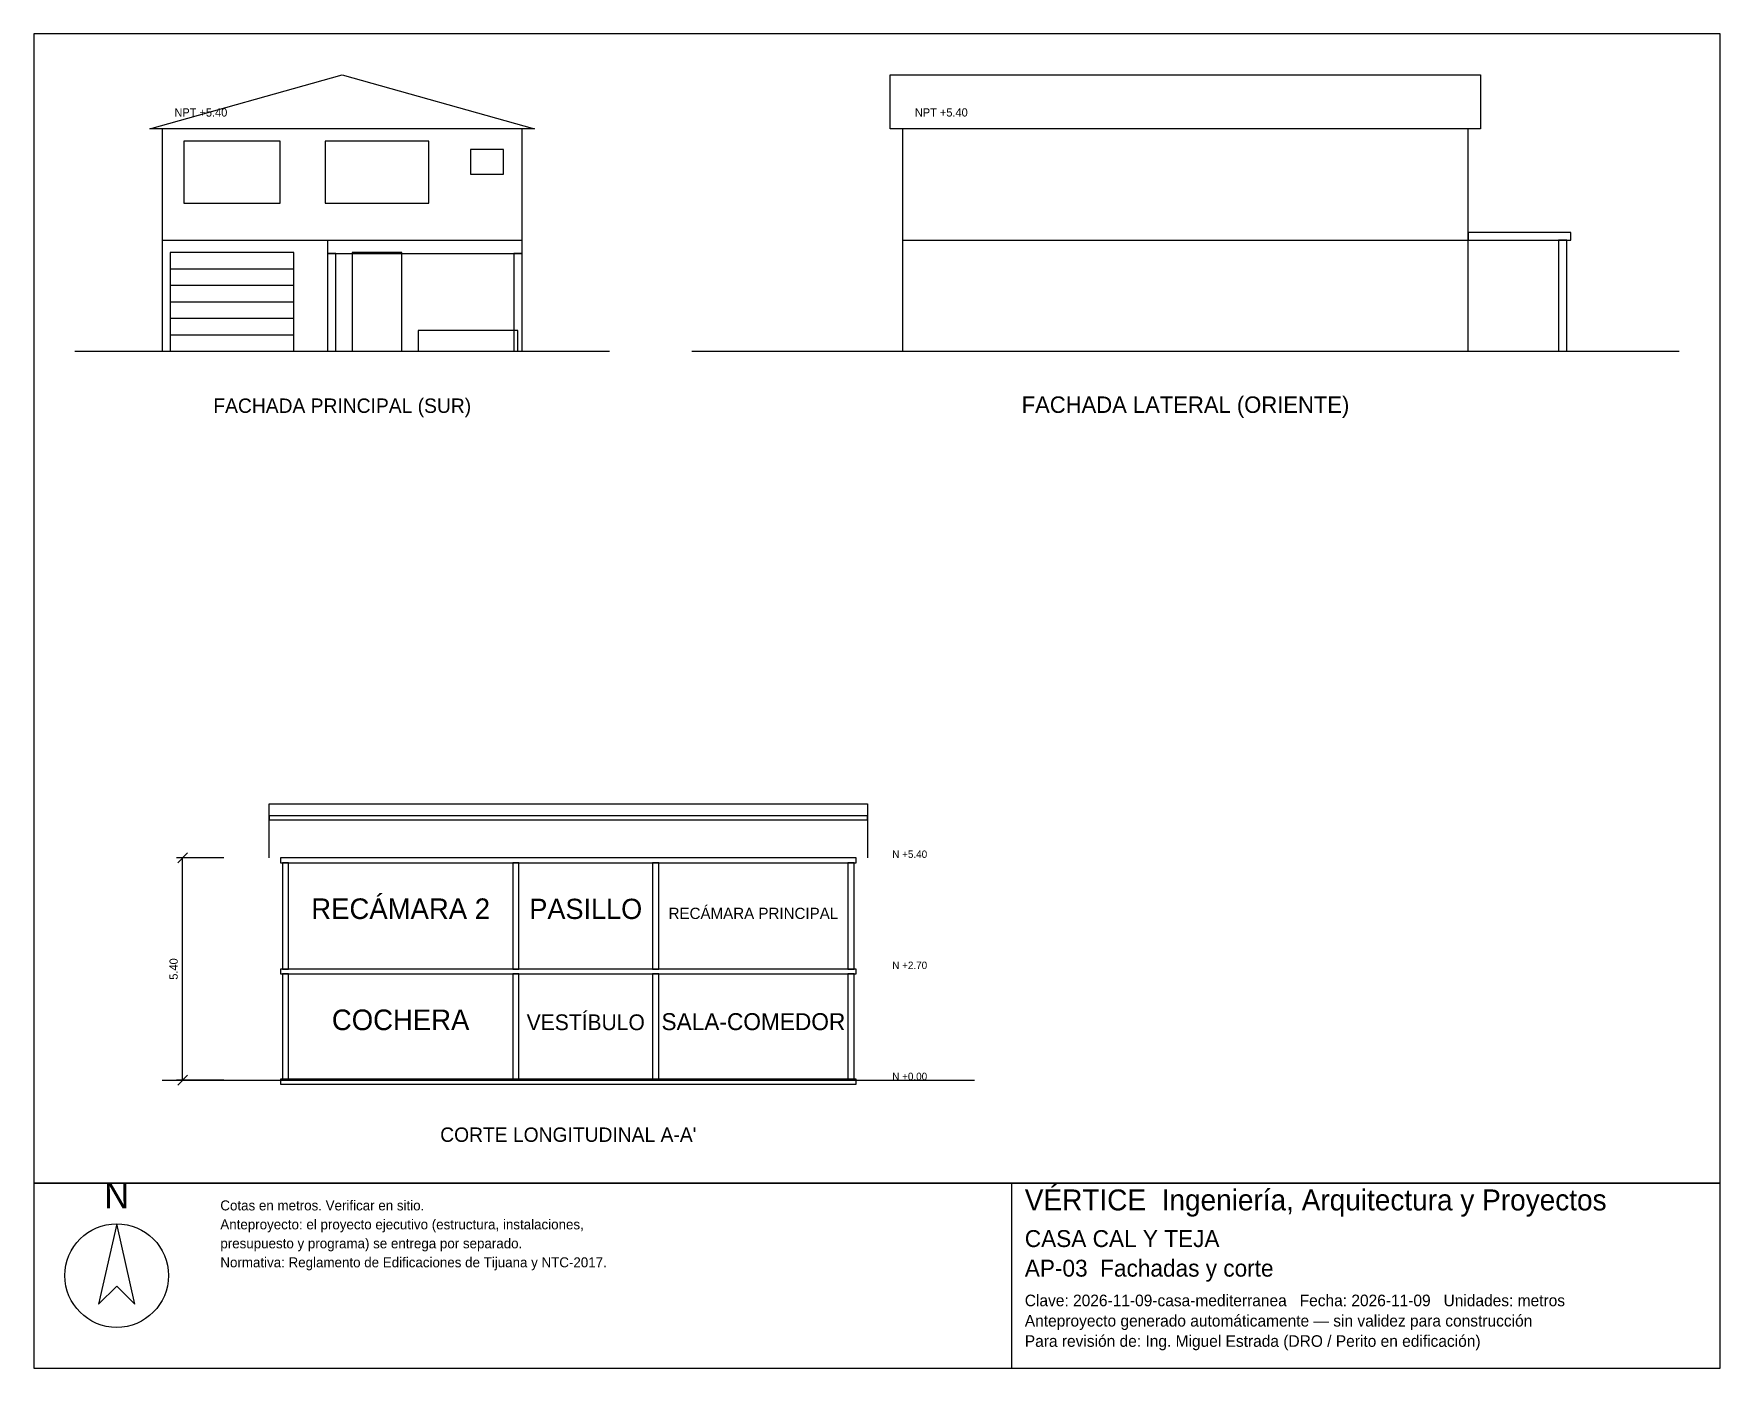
# Model space of a CAD drawing. Header units: metres. Extents: x -3 to 38, y -24.7 to 7.7.
import ezdxf
from ezdxf.enums import TextEntityAlignment as Align

# ---------------------------------------------------------------- set-up
doc = ezdxf.new("R2010")
doc.units = ezdxf.units.M
doc.header["$LTSCALE"] = 0.5
for name, color, linetype in [('A-CORTE', 7, 'CONTINUOUS'), ('A-FACHADA', 7, 'CONTINUOUS'), ('A-FACHADA-VIDRIO', 4, 'CONTINUOUS'), ('A-TEXTO', 3, 'CONTINUOUS'), ('COTAS', 8, 'CONTINUOUS'), ('LAMINA', 9, 'CONTINUOUS')]:
    doc.layers.add(name, color=color, linetype=linetype)
doc.styles.get("Standard").update_dxf_attribs({"font": 'txt', "width": 0.9})

msp = doc.modelspace()

# ---------------------------------------------------------------- linework, layer by layer
at = {"layer": 'A-CORTE'}
msp.add_line((0.12, -17.7125), (19.87, -17.7125), dxfattribs=at)
msp.add_lwpolyline([(2.72, -12.3125), (2.72, -11), (17.27, -11), (17.27, -12.3125)], dxfattribs=at)
for points in [[(2.72, -11.3912), (17.27, -11.3912), (17.27, -11.2912), (2.72, -11.2912)], [(2.995, -12.4325), (16.995, -12.4325), (16.995, -12.3125), (2.995, -12.3125)], [(3.045, -15.0125), (3.195, -15.0125), (3.195, -12.4325), (3.045, -12.4325)], [(8.645, -15.0125), (8.795, -15.0125), (8.795, -12.4325), (8.645, -12.4325)], [(12.045, -15.0125), (12.195, -15.0125), (12.195, -12.4325), (12.045, -12.4325)], [(16.795, -15.0125), (16.945, -15.0125), (16.945, -12.4325), (16.795, -12.4325)], [(2.995, -15.1325), (16.995, -15.1325), (16.995, -15.0125), (2.995, -15.0125)], [(3.045, -17.7125), (3.195, -17.7125), (3.195, -15.1325), (3.045, -15.1325)], [(8.645, -17.7125), (8.795, -17.7125), (8.795, -15.1325), (8.645, -15.1325)], [(12.045, -17.7125), (12.195, -17.7125), (12.195, -15.1325), (12.045, -15.1325)], [(16.795, -17.7125), (16.945, -17.7125), (16.945, -15.1325), (16.795, -15.1325)], [(2.995, -17.8125), (16.995, -17.8125), (16.995, -17.6925), (2.995, -17.6925)]]:
    msp.add_lwpolyline(points, close=True, dxfattribs=at)
at = {"layer": 'A-FACHADA'}
for p, q in [((0.12, 2.7), (8.87, 2.7)), ((18.12, 2.7), (31.87, 2.7)), ((0.32, 2), (3.32, 2)), ((0.32, 1.6), (3.32, 1.6)), ((0.32, 1.2), (3.32, 1.2)), ((0.32, 0.8), (3.32, 0.8)), ((-2, 0), (11, 0)), ((0.12, 0), (8.87, 0)), ((0.32, 0.4), (3.32, 0.4)), ((13, 0), (37, 0)), ((18.12, 0), (31.87, 0))]:
    msp.add_line(p, q, dxfattribs=at)
for points in [[(-0.18, 5.4), (4.495, 6.7125), (9.17, 5.4)], [(17.82, 5.4), (17.82, 6.7125), (32.17, 6.7125), (32.17, 5.4)], [(0.12, 0), (8.87, 0), (8.87, 5.4), (0.12, 5.4)], [(18.12, 0), (31.87, 0), (31.87, 5.4), (18.12, 5.4)], [(31.87, 2.7), (34.37, 2.7), (34.37, 2.88), (31.87, 2.88)], [(4.145, 2.37), (8.87, 2.37), (8.87, 2.69), (4.145, 2.69)], [(34.07, 0), (34.27, 0), (34.27, 2.7), (34.07, 2.7)], [(0.32, 0), (3.32, 0), (3.32, 2.4), (0.32, 2.4)], [(4.145, 0), (4.345, 0), (4.345, 2.37), (4.145, 2.37)], [(4.745, 0), (5.945, 0), (5.945, 2.4), (4.745, 2.4)], [(8.67, 0), (8.87, 0), (8.87, 2.37), (8.67, 2.37)], [(6.345, 0), (8.77, 0), (8.77, 0.5), (6.345, 0.5)]]:
    msp.add_lwpolyline(points, close=True, dxfattribs=at)
at = {"layer": 'A-FACHADA-VIDRIO'}
for points in [[(0.646, 3.6), (2.994, 3.6), (2.994, 5.1), (0.646, 5.1)], [(4.087, 3.6), (6.603, 3.6), (6.603, 5.1), (4.087, 5.1)], [(7.62, 4.3), (8.42, 4.3), (8.42, 4.9), (7.62, 4.9)]]:
    msp.add_lwpolyline(points, close=True, dxfattribs=at)
at = {"layer": 'COTAS'}
for p, q in [((0.5, -12.4325), (0.74, -12.1925)), ((1.62, -12.3125), (0.47, -12.3125)), ((0.62, -17.7125), (0.62, -12.3125)), ((0.5, -17.8325), (0.74, -17.5925)), ((1.62, -17.7125), (0.47, -17.7125))]:
    msp.add_line(p, q, dxfattribs=at)
at = {"layer": 'LAMINA'}
msp.add_line((20.78, -24.7132), (20.78, -20.2125), dxfattribs=at)
for points in [[(-3, -20.2125), (38, -20.2125), (38, 7.7125), (-3, 7.7125)], [(-3, -24.7132), (38, -24.7132), (38, -20.2125), (-3, -20.2125)], [(-0.9837, -21.2026), (-1.4248, -23.1559), (-0.9837, -22.7149), (-0.5426, -23.1559)]]:
    msp.add_lwpolyline(points, close=True, dxfattribs=at)
msp.add_circle((-0.9837, -22.4628), 1.2602, dxfattribs=at)

# ---------------------------------------------------------------- texts
at = {"layer": 'A-TEXTO'}
for s, height, p in [('FACHADA PRINCIPAL (SUR)', 0.35, (4.5, -1.5)), ('FACHADA LATERAL (ORIENTE)', 0.4, (25, -1.5)), ('RECÁMARA 2', 0.5, (5.92, -13.7975)), ('PASILLO', 0.4921, (10.42, -13.7975)), ('RECÁMARA PRINCIPAL', 0.2747, (14.495, -13.7975)), ('COCHERA', 0.5, (5.92, -16.4975)), ('VESTÍBULO', 0.3827, (10.42, -16.4975)), ('SALA-COMEDOR', 0.412, (14.495, -16.4975)), ("CORTE LONGITUDINAL A-A'", 0.35, (9.995, -19.2125))]:
    msp.add_text(s, height=height, dxfattribs=at).set_placement(p, align=Align.CENTER)
at = {"layer": 'COTAS'}
for s, height, p in [('NPT +5.40', 0.2, (0.42, 5.7)), ('NPT +5.40', 0.2, (18.42, 5.7)), ('N +5.40', 0.18, (17.87, -12.3125)), ('N +2.70', 0.18, (17.87, -15.0125)), ('N +0.00', 0.18, (17.87, -17.7125))]:
    msp.add_text(s, height=height, dxfattribs=at).set_placement(p)
msp.add_text('5.40', height=0.2, rotation=90, dxfattribs=at).set_placement((0.5, -15.0125), align=Align.CENTER)
at = {"layer": 'LAMINA'}
msp.add_text('N', height=0.6301, dxfattribs=at).set_placement((-0.9837, -20.8246), align=Align.CENTER)
for s, height, p in [('VÉRTICE  Ingeniería, Arquitectura y Proyectos', 0.5088, (21.0931, -20.8778)), ('Cotas en metros. Verificar en sitio.', 0.2426, (1.5367, -20.8778)), ('Anteproyecto: el proyecto ejecutivo (estructura, instalaciones,', 0.2426, (1.5367, -21.3388)), ('presupuesto y programa) se entrega por separado.', 0.2426, (1.5367, -21.7999)), ('CASA CAL Y TEJA', 0.4109, (21.0931, -21.7682)), ('Normativa: Reglamento de Edificaciones de Tijuana y NTC-2017.', 0.2426, (1.5367, -22.2609)), ('AP-03  Fachadas y corte', 0.4109, (21.0931, -22.4873)), ('Clave: 2026-11-09-casa-mediterranea   Fecha: 2026-11-09   Unidades: metros', 0.2818, (21.0931, -23.2064)), ('Anteproyecto generado automáticamente — sin validez para construcción', 0.2818, (21.0931, -23.6996)), ('Para revisión de: Ing. Miguel Estrada (DRO / Perito en edificación)', 0.2818, (21.0931, -24.1927))]:
    msp.add_text(s, height=height, dxfattribs=at).set_placement(p)

doc.saveas('drawing.dxf')
